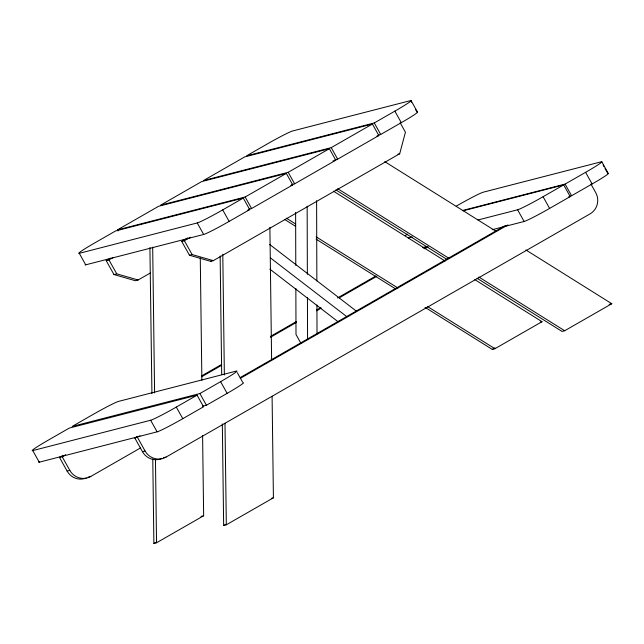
<?xml version="1.0" encoding="UTF-8"?>
<svg xmlns="http://www.w3.org/2000/svg" width="644" height="644" viewBox="0 0 644 644"><rect width="100%" height="100%" fill="white"/><g stroke="black" fill="none" stroke-linecap="round" stroke-linejoin="round"><path stroke-width="0.97" d="M187.831 237.91L181.729 241.419L189.457 255.241L210.66 261.335L213.325 260.651L399.691 153.763L405.438 132.205L400.125 122.698M118.021 230.93L117.441 229.892L158.609 206.281L286.322 173.397L292.754 184.909L251.587 208.519L248.689 209.268M150.358 273L138.114 279.987L135.345 280.704L113.972 274.561L106.18 260.627L110.535 258.123M106.18 260.627L108.949 259.91L113.304 257.415M85.716 264.837L79.284 253.325L197.233 222.945A24.222 1.312 -29.2 0 0 222.695 209.888L243.279 198.078L249.719 209.598L229.135 221.399A24.222 1.312 -29.2 0 1 203.673 234.464L85.716 264.837A24.222 1.312 -29.2 0 1 85.419 264.418M117.441 229.892L245.155 197.008L286.322 173.397M329.358 148.708L201.653 181.6L160.485 205.211L288.19 172.318L329.358 148.708L335.798 160.227L294.63 183.838L291.764 184.578M372.401 124.026L244.688 156.911L203.52 180.521L331.233 147.637L372.401 124.026L378.833 135.546L337.665 159.157L334.808 159.889M410.558 100.601L292.609 130.974A24.222 1.312 -29.2 0 0 267.147 144.031L246.563 155.84L374.269 122.956L394.853 111.146A24.222 1.312 -29.2 0 0 410.558 100.601L411.476 102.243M181.729 241.419L184.385 240.727L190.479 237.233M378.769 134.966L380.709 134.467L401.293 122.666A24.222 1.312 -29.2 0 0 416.998 112.112L415.613 109.649M210.66 261.335L212.407 260.337M456.194 206.185L457.908 205.203A24.166 1.304 -29.2 0 1 483.306 192.17L601.279 161.789A24.166 1.304 -29.2 0 1 585.613 172.318L565.078 184.095L462.521 210.508M86.304 478.017A15.689 15.343 75.6 0 1 67.129 471.11L59.49 457.433L62.975 455.437M201.548 375.959L221.592 364.456M270.399 336.466L296.546 321.469M316.598 309.973L320.954 307.47M337.512 297.979L375.863 275.978M423.8 248.487L427.286 246.491M59.49 457.433L62.194 456.741L65.672 454.745M201.564 376.804L221.608 365.309M270.432 337.303L296.586 322.306M316.639 310.802L320.994 308.307M339.308 297.802L376.788 276.308M424.742 248.801L428.228 246.805M39.252 462.191L32.764 450.591L150.64 420.242A24.416 1.32 -29.2 0 0 176.303 407.072L197.056 395.166L203.536 406.767L182.791 418.672A24.416 1.32 -29.2 0 1 157.12 431.834L39.252 462.191A24.416 1.32 -29.2 0 1 38.946 461.772M199.898 393.54L220.61 381.667A24.375 1.32 -29.2 0 0 236.412 371.049L118.52 401.405A24.375 1.32 -29.2 0 0 92.897 414.551L72.184 426.433L199.898 393.54L206.434 405.245L227.147 393.363A24.375 1.32 -29.2 0 0 242.949 382.753M477.961 219.99L517.599 209.783A24.239 1.312 -29.2 0 0 543.077 196.718L563.669 184.9L570.206 196.589L549.606 208.406A24.239 1.312 -29.2 0 1 524.136 221.472L492.225 229.691M161.644 458.617A15.689 15.343 75.6 0 1 142.469 451.71L134.829 438.033L137.446 436.535M240.284 377.545L505.242 225.585M134.829 438.033L140.078 435.851M240.309 378.366L507.875 224.909M569.65 196.251L571.59 195.752L592.126 183.975A24.166 1.304 -29.2 0 0 607.799 173.445M88.107 477.14L90.812 476.439L140.384 448.015M163.447 457.739L166.088 457.063L590.009 213.921A15.689 15.343 75.6 0 0 595.7 192.596L590.926 184.047M152.781 459.011L153.884 543.464L155.631 542.465M425.04 307.325L492.258 349.394L494.874 347.889M153.884 543.464L156.54 542.779L203.641 515.772L202.594 435.481M492.258 349.394L494.922 348.71L542.023 321.694L474.765 279.601M222.333 423.929L223.653 525.496L225.4 524.498M223.653 525.496L226.318 524.812L273.418 497.804L272.09 396.237M477.003 278.216L562.035 331.427L564.691 330.742L611.8 303.727L525.915 249.977M376.941 136.029L378.833 135.546M332.932 160.96L335.798 160.227M397.912 154.222L399.691 153.763M290.847 185.4L292.754 184.909M243.279 198.078L115.574 230.963L94.99 242.772A24.222 1.312 -29.2 0 0 79.284 253.325M247.779 210.097L249.719 209.598M113.972 274.561L116.741 273.845L138.114 279.987M189.457 255.241L192.113 254.557L213.325 260.651M463.052 210.813L563.669 184.9M408.352 237.918L412.224 236.92M568.274 197.088L570.206 196.589M422.625 247.618L427.455 246.37M197.056 395.166L69.351 428.059L48.598 439.957A24.416 1.32 -29.2 0 0 32.764 450.591M202.546 406.243L206.434 405.245M540.252 322.145L542.023 321.694M609.135 304.411L611.8 303.727M67.129 471.11L69.842 470.41A15.689 15.343 75.6 0 0 90.812 476.439M142.469 451.71L145.109 451.033A15.689 15.343 75.6 0 0 166.088 457.063M200.976 516.456L203.641 515.772M271.639 498.255L273.418 497.804M384.766 161.644L496.154 231.357M337.657 188.66L449.053 258.373M478.814 276.992L564.691 330.742M335.846 189.875L447.242 259.588M333.439 191.155L444.972 260.949M286.33 218.171L295.693 224.032M316.132 236.823L397.863 287.973M427.664 306.616L494.922 348.71M284.632 219.459L295.693 226.382M316.115 239.166L395.255 288.689M269.691 244.478L356.293 311.076M270.432 257.922L346.705 316.582M269.852 269.136L338.172 321.823M601.842 161.869L608.355 173.526M603.146 165.122L604.072 166.788M605.006 168.454L607.332 172.616M585.613 172.318L592.126 183.975M565.078 184.095L571.59 195.752M543.077 196.718L549.606 208.406M517.599 209.783L524.136 221.472M411.122 100.673L417.554 112.193M394.853 111.146L401.293 122.666M374.269 122.956L380.709 134.467M331.233 147.637L337.665 159.157M288.19 172.318L294.63 183.838M245.155 197.008L251.587 208.519M300.893 343.252L295.999 334.494L295.854 288.456M222.695 209.888L229.135 221.399M197.233 222.945L203.673 234.464M184.385 240.727L192.113 254.557M237.346 372.723L242.482 381.916M220.61 381.667L227.147 393.363M108.949 259.91L116.741 273.845M176.303 407.072L182.791 418.672M150.64 420.242L157.12 431.834M137.462 437.356L145.109 451.033M62.194 456.741L69.842 470.41M269.884 227.292L271.615 360.028M222.792 254.299L224.362 374.977M224.989 423.245L226.318 524.812M220.143 255.99L221.689 374.655M200.276 257.858L201.878 380.29M152.684 247.127L154.592 392.945M155.454 459.317L156.54 542.779M149.915 247.562L151.928 393.653M316.607 200.727L316.856 280.945M316.928 305.006L317.017 334.091M307.156 206.144L307.365 274.336M307.438 297.399L307.566 339.509M295.62 212.383L295.781 265.433M405.374 235.511A22.91 1.24 -29.2 0 1 407.588 234.158"/></g></svg>
